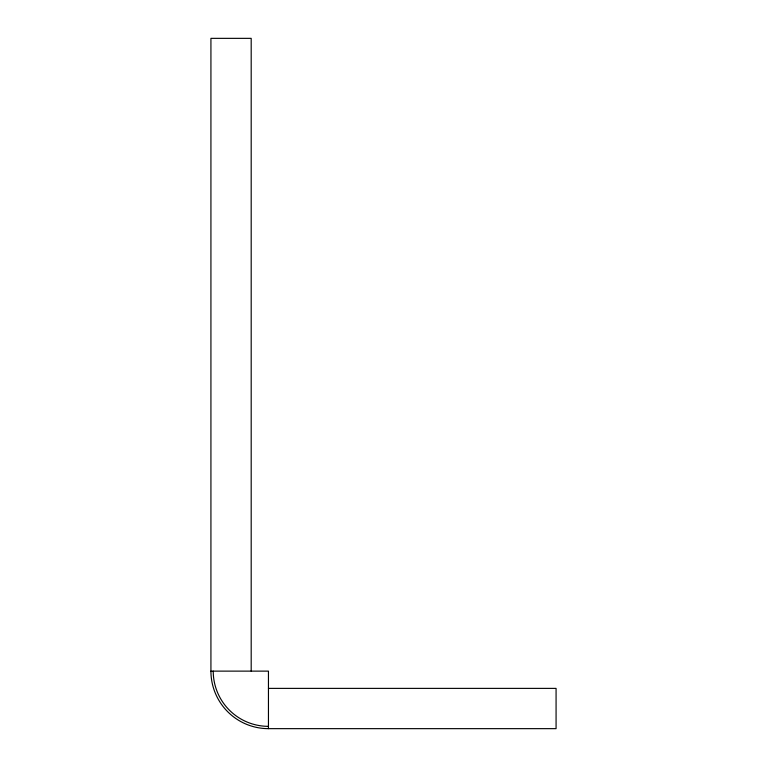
<?xml version="1.0" encoding="UTF-8"?>
<svg xmlns="http://www.w3.org/2000/svg" width="767" height="767" viewBox="0 0 767 767"><rect width="100%" height="100%" fill="white"/><g stroke="black" fill="none" stroke-linecap="round" stroke-linejoin="round"><path stroke-width="1.15" d="M251.192 671.125L251.192 38.35L210.925 38.35L210.925 671.125L268.45 671.125L268.45 728.65L556.075 728.65L556.075 688.383L268.45 688.383M268.45 726.349A55.224 55.224 0 0 1 213.226 671.125M268.45 728.65A57.525 57.525 0 0 1 210.925 671.125"/></g></svg>
